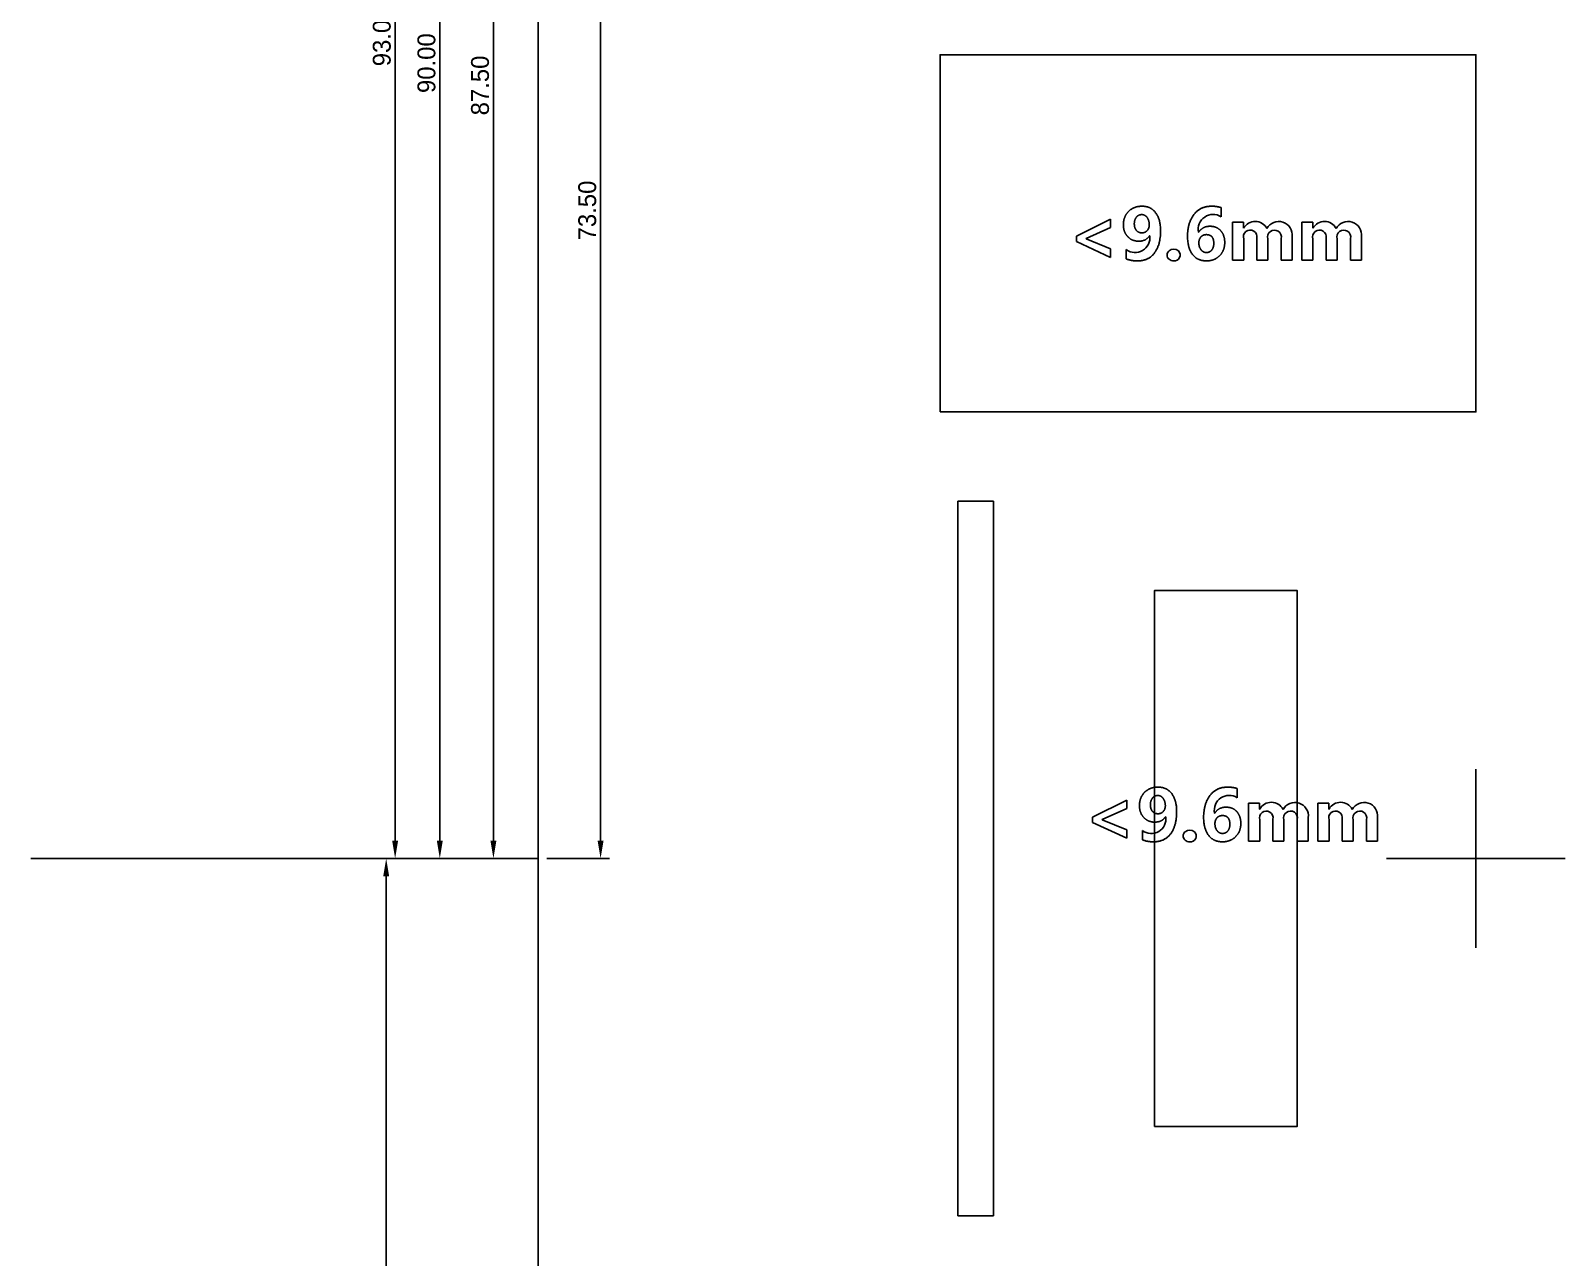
# Model space of a CAD drawing. Extents: x 157 to 316, y 0 to 233.
# Drawn here: x 157 to 242.9, y 98.2 to 166.8 of the extents above; entities that cross this region are included whole.
import ezdxf

# ---------------------------------------------------------------- set-up
doc = ezdxf.new("R2010")
doc.units = 0
doc.layers.get('DEFPOINTS').update_dxf_attribs({"linetype": 'CONTINUOUS'})
doc.layers.add('MAKE2D$可见线$普通线', color=7, linetype='CONTINUOUS')
doc.layers.add('MAKE2D$注解', color=7, linetype='CONTINUOUS')
doc.styles.add('默认值', font='txt')
doc.dimstyles.new('默认值', dxfattribs={"dimtxt": 1, "dimasz": 1, "dimexe": 0.5, "dimexo": 0.5, "dimgap": 0.25, "dimtad": 1, "dimtoh": 1, "dimzin": 1, "dimcen": 0.5, "dimazin": 3, "dimtfac": 1, "dimtix": 1, "dimtmove": 0, "dimatfit": 3})

# ---------------------------------------------------------------- blocks, each defined once
blk = doc.blocks.new('*D8')
at = {"layer": 'DEFPOINTS', "color": 0}
for p in [(190.894, 208), (182.894, 120.5), (184.078, 120.5)]:
    blk.add_point(p, dxfattribs=at)
at = {"layer": 'MAKE2D$注解', "color": 0}
for p, q in [((190.394, 208), (182.394, 208)), ((182.894, 207), (182.894, 121.5)), ((183.578, 120.5), (182.394, 120.5))]:
    blk.add_line(p, q, dxfattribs=at)
for points in [[(183.061, 207), (182.728, 207), (182.894, 208)], [(182.728, 121.5), (183.061, 121.5), (182.894, 120.5)]]:
    blk.add_solid(points, dxfattribs=at)
at = {"layer": 'MAKE2D$注解', "color": 0, "linetype": 'CONTINUOUS', "style": '默认值'}
blk.add_text('87.50', height=1, rotation=90, dxfattribs=at).set_placement((182.644, 162.107))
blk = doc.blocks.new('*D9')
at = {"layer": 'DEFPOINTS', "color": 0}
for p in [(197.894, 210.5), (179.894, 120.5), (180.89, 120.5)]:
    blk.add_point(p, dxfattribs=at)
at = {"layer": 'MAKE2D$注解', "color": 0}
for p, q in [((197.394, 210.5), (179.394, 210.5)), ((179.894, 209.5), (179.894, 121.5)), ((180.39, 120.5), (179.394, 120.5))]:
    blk.add_line(p, q, dxfattribs=at)
for points in [[(180.061, 209.5), (179.728, 209.5), (179.894, 210.5)], [(179.728, 121.5), (180.061, 121.5), (179.894, 120.5)]]:
    blk.add_solid(points, dxfattribs=at)
at = {"layer": 'MAKE2D$注解', "color": 0, "linetype": 'CONTINUOUS', "style": '默认值'}
blk.add_text('90.00', height=1, rotation=90, dxfattribs=at).set_placement((179.644, 163.357))
blk = doc.blocks.new('*D10')
at = {"layer": 'DEFPOINTS', "color": 0}
for p in [(185.394, 213.5), (177.394, 120.5), (177.599, 120.5)]:
    blk.add_point(p, dxfattribs=at)
at = {"layer": 'MAKE2D$注解', "color": 0}
for p, q in [((184.894, 213.5), (176.894, 213.5)), ((177.394, 212.5), (177.394, 121.5)), ((177.099, 120.5), (176.894, 120.5))]:
    blk.add_line(p, q, dxfattribs=at)
for points in [[(177.561, 212.5), (177.228, 212.5), (177.394, 213.5)], [(177.228, 121.5), (177.561, 121.5), (177.394, 120.5)]]:
    blk.add_solid(points, dxfattribs=at)
at = {"layer": 'MAKE2D$注解', "color": 0, "linetype": 'CONTINUOUS', "style": '默认值'}
blk.add_text('93.00', height=1, rotation=90, dxfattribs=at).set_placement((177.144, 164.857))
blk = doc.blocks.new('*D11')
at = {"layer": 'DEFPOINTS', "color": 0}
for p in [(176.894, 120.5), (176.894, 120.5), (182.394, 27.5)]:
    blk.add_point(p, dxfattribs=at)
at = {"layer": 'MAKE2D$注解', "color": 0}
for p, q in [((176.394, 120.5), (176.394, 120.5)), ((176.894, 28.5), (176.894, 119.5)), ((181.894, 27.5), (176.394, 27.5))]:
    blk.add_line(p, q, dxfattribs=at)
for points in [[(177.061, 119.5), (176.728, 119.5), (176.894, 120.5)], [(176.728, 28.5), (177.061, 28.5), (176.894, 27.5)]]:
    blk.add_solid(points, dxfattribs=at)
at = {"layer": 'MAKE2D$注解', "color": 0, "linetype": 'CONTINUOUS', "style": '默认值'}
blk.add_text('93.00', height=1, rotation=90, dxfattribs=at).set_placement((176.644, 71.857))
blk = doc.blocks.new('*D23')
at = {"layer": 'DEFPOINTS', "color": 0}
for p in [(202.894, 194), (185.394, 120.5), (188.894, 120.5)]:
    blk.add_point(p, dxfattribs=at)
at = {"layer": 'MAKE2D$注解', "color": 0}
for p, q in [((202.394, 194), (188.394, 194)), ((188.894, 193), (188.894, 121.5)), ((185.894, 120.5), (189.394, 120.5))]:
    blk.add_line(p, q, dxfattribs=at)
for points in [[(189.061, 193), (188.728, 193), (188.894, 194)], [(188.728, 121.5), (189.061, 121.5), (188.894, 120.5)]]:
    blk.add_solid(points, dxfattribs=at)
at = {"layer": 'MAKE2D$注解', "color": 0, "linetype": 'CONTINUOUS', "style": '默认值'}
blk.add_text('73.50', height=1, rotation=90, dxfattribs=at).set_placement((188.644, 155.107))

msp = doc.modelspace()

# ---------------------------------------------------------------- linework, layer by layer
at = {"layer": 'MAKE2D$可见线$普通线'}
for p, q in [((185.394, 27.5), (185.394, 213.5)), ((223.627, 156.942), (223.627, 156.429)), ((215.525, 155.347), (217.443, 156.291)), ((217.443, 155.821), (216.076, 155.204)), ((217.443, 156.291), (217.443, 155.821)), ((222.361, 155.565), (222.372, 155.565)), ((224.26, 156.122), (224.883, 156.122)), ((224.26, 154), (224.26, 156.122)), ((224.883, 156.122), (224.883, 155.786)), ((224.883, 155.786), (224.89, 155.786)), ((228.137, 156.122), (228.76, 156.122)), ((228.137, 154), (228.137, 156.122)), ((228.76, 156.122), (228.76, 155.786)), ((228.76, 155.786), (228.768, 155.786)), ((215.525, 155.041), (215.525, 155.347)), ((217.443, 154.158), (215.525, 155.041)), ((216.076, 155.204), (216.076, 155.192)), ((216.076, 155.192), (217.443, 154.628)), ((217.443, 154.628), (217.443, 154.158)), ((219.632, 155.361), (219.62, 155.365)), ((218.321, 154.073), (218.321, 154.592)), ((224.892, 154), (224.26, 154)), ((226.239, 154), (225.627, 154)), ((227.606, 154), (226.994, 154)), ((228.77, 154), (228.137, 154)), ((230.117, 154), (229.504, 154)), ((231.484, 154), (230.872, 154)), ((208.894, 140.5), (208.894, 100.5)), ((210.894, 140.5), (208.894, 140.5)), ((210.894, 100.5), (210.894, 140.5)), ((237.894, 115.5), (237.894, 125.5)), ((216.425, 122.822), (218.343, 123.766)), ((218.343, 123.766), (218.343, 123.296)), ((224.527, 124.417), (224.527, 123.904)), ((218.343, 123.296), (216.976, 122.679)), ((220.532, 122.836), (220.52, 122.84)), ((223.261, 123.04), (223.272, 123.04)), ((225.16, 123.597), (225.783, 123.597)), ((225.16, 121.475), (225.16, 123.597)), ((225.783, 123.597), (225.783, 123.261)), ((225.783, 123.261), (225.79, 123.261)), ((229.037, 123.597), (229.66, 123.597)), ((229.037, 121.475), (229.037, 123.597)), ((229.66, 123.597), (229.66, 123.261)), ((229.66, 123.261), (229.668, 123.261)), ((216.425, 122.516), (216.425, 122.822)), ((218.343, 121.633), (216.425, 122.516)), ((216.976, 122.679), (216.976, 122.667)), ((216.976, 122.667), (218.343, 122.103)), ((218.343, 122.103), (218.343, 121.633)), ((219.221, 121.548), (219.221, 122.067)), ((225.792, 121.475), (225.16, 121.475)), ((227.139, 121.475), (226.527, 121.475)), ((228.506, 121.475), (227.894, 121.475)), ((229.67, 121.475), (229.037, 121.475)), ((231.017, 121.475), (230.404, 121.475)), ((232.384, 121.475), (231.772, 121.475)), ((185.394, 120.5), (156.994, 120.5)), ((232.894, 120.5), (242.894, 120.5)), ((208.894, 100.5), (210.894, 100.5))]:
    msp.add_line(p, q, dxfattribs=at)
for points in [[(207.894, 145.5), (237.894, 145.5), (237.894, 165.5), (207.894, 165.5)], [(218.77, 156.037), (218.77, 156.008), (218.772, 155.979), (218.774, 155.952), (218.775, 155.938), (218.777, 155.925), (218.779, 155.912), (218.781, 155.899), (218.783, 155.886), (218.786, 155.874), (218.789, 155.861), (218.792, 155.849), (218.795, 155.837), (218.798, 155.826), (218.802, 155.814), (218.806, 155.803), (218.81, 155.792), (218.815, 155.781), (218.819, 155.77), (218.824, 155.76), (218.829, 155.749), (218.834, 155.739), (218.84, 155.729), (218.846, 155.719), (218.852, 155.71), (218.858, 155.701), (218.864, 155.691), (218.871, 155.683), (218.878, 155.674), (218.885, 155.665), (218.892, 155.657), (218.899, 155.649), (218.907, 155.641), (218.915, 155.634), (218.923, 155.627), (218.931, 155.62), (218.939, 155.613), (218.947, 155.606), (218.956, 155.6), (218.965, 155.594), (218.974, 155.589), (218.983, 155.583), (218.992, 155.578), (219.001, 155.573), (219.011, 155.569), (219.021, 155.564), (219.031, 155.56), (219.041, 155.556), (219.051, 155.553), (219.061, 155.55), (219.072, 155.547), (219.082, 155.544), (219.093, 155.541), (219.104, 155.539), (219.116, 155.537), (219.127, 155.535), (219.138, 155.534), (219.15, 155.533), (219.162, 155.532), (219.174, 155.531), (219.186, 155.531), (219.199, 155.531), (219.21, 155.531), (219.221, 155.531), (219.231, 155.532), (219.242, 155.533), (219.253, 155.534), (219.263, 155.535), (219.273, 155.537), (219.284, 155.539), (219.294, 155.541), (219.304, 155.543), (219.313, 155.546), (219.323, 155.549), (219.333, 155.552), (219.342, 155.555), (219.352, 155.559), (219.361, 155.563), (219.37, 155.567), (219.379, 155.571), (219.388, 155.576), (219.396, 155.581), (219.405, 155.586), (219.414, 155.592), (219.422, 155.597), (219.43, 155.603), (219.438, 155.609), (219.446, 155.616), (219.454, 155.622), (219.462, 155.629), (219.469, 155.637), (219.477, 155.644), (219.484, 155.652), (219.492, 155.66), (219.499, 155.668), (219.505, 155.676), (219.512, 155.684), (219.518, 155.693), (219.525, 155.701), (219.531, 155.71), (219.536, 155.719), (219.542, 155.728), (219.547, 155.737), (219.552, 155.746), (219.557, 155.756), (219.562, 155.765), (219.566, 155.775), (219.57, 155.784), (219.574, 155.794), (219.578, 155.804), (219.581, 155.814), (219.584, 155.824), (219.587, 155.835), (219.59, 155.845), (219.593, 155.855), (219.595, 155.866), (219.597, 155.877), (219.599, 155.888), (219.601, 155.899), (219.602, 155.91), (219.604, 155.921), (219.605, 155.933), (219.605, 155.944), (219.606, 155.956), (219.606, 155.967), (219.606, 155.979), (219.606, 156.008), (219.605, 156.036), (219.602, 156.063), (219.599, 156.09), (219.597, 156.104), (219.595, 156.117), (219.593, 156.13), (219.59, 156.143), (219.587, 156.156), (219.584, 156.169), (219.581, 156.181), (219.578, 156.194), (219.574, 156.206), (219.57, 156.219), (219.566, 156.231), (219.562, 156.243), (219.557, 156.255), (219.552, 156.267), (219.547, 156.279), (219.542, 156.29), (219.536, 156.302), (219.531, 156.313), (219.525, 156.325), (219.518, 156.336), (219.512, 156.347), (219.505, 156.358), (219.499, 156.369), (219.492, 156.38), (219.484, 156.39), (219.477, 156.4), (219.469, 156.41), (219.462, 156.42), (219.454, 156.429), (219.446, 156.438), (219.437, 156.446), (219.429, 156.455), (219.421, 156.462), (219.412, 156.47), (219.403, 156.477), (219.394, 156.484), (219.385, 156.491), (219.376, 156.497), (219.367, 156.503), (219.357, 156.508), (219.347, 156.513), (219.337, 156.518), (219.327, 156.523), (219.317, 156.527), (219.307, 156.531), (219.296, 156.534), (219.286, 156.537), (219.275, 156.54), (219.264, 156.543), (219.253, 156.545), (219.242, 156.547), (219.23, 156.548), (219.219, 156.55), (219.207, 156.55), (219.195, 156.551), (219.183, 156.551), (219.172, 156.551), (219.16, 156.55), (219.149, 156.55), (219.138, 156.549), (219.127, 156.547), (219.116, 156.546), (219.105, 156.544), (219.094, 156.542), (219.084, 156.539), (219.073, 156.537), (219.063, 156.533), (219.053, 156.53), (219.043, 156.527), (219.033, 156.523), (219.024, 156.518), (219.014, 156.514), (219.005, 156.509), (218.996, 156.504), (218.987, 156.499), (218.978, 156.493), (218.969, 156.487), (218.961, 156.481), (218.952, 156.474), (218.944, 156.468), (218.936, 156.461), (218.928, 156.453), (218.92, 156.445), (218.912, 156.437), (218.905, 156.429), (218.897, 156.421), (218.89, 156.412), (218.883, 156.403), (218.876, 156.393), (218.869, 156.384), (218.863, 156.374), (218.856, 156.365), (218.85, 156.355), (218.844, 156.345), (218.839, 156.335), (218.833, 156.324), (218.828, 156.314), (218.823, 156.303), (218.818, 156.293), (218.814, 156.282), (218.81, 156.271), (218.805, 156.26), (218.802, 156.249), (218.798, 156.237), (218.795, 156.226), (218.791, 156.214), (218.788, 156.202), (218.786, 156.19), (218.783, 156.178), (218.781, 156.166), (218.779, 156.154), (218.777, 156.141), (218.775, 156.129), (218.774, 156.116), (218.772, 156.103), (218.771, 156.09), (218.77, 156.064)], [(222.382, 154.971), (222.382, 154.943), (222.384, 154.916), (222.385, 154.902), (222.386, 154.889), (222.388, 154.875), (222.389, 154.862), (222.391, 154.849), (222.393, 154.836), (222.396, 154.824), (222.398, 154.811), (222.401, 154.798), (222.404, 154.786), (222.408, 154.774), (222.411, 154.762), (222.415, 154.75), (222.419, 154.738), (222.423, 154.726), (222.427, 154.715), (222.432, 154.703), (222.437, 154.692), (222.442, 154.681), (222.448, 154.67), (222.453, 154.659), (222.459, 154.648), (222.465, 154.638), (222.471, 154.627), (222.478, 154.617), (222.484, 154.607), (222.491, 154.597), (222.499, 154.587), (222.506, 154.577), (222.513, 154.568), (222.521, 154.558), (222.529, 154.55), (222.537, 154.541), (222.545, 154.533), (222.553, 154.525), (222.561, 154.518), (222.57, 154.51), (222.579, 154.503), (222.587, 154.497), (222.596, 154.49), (222.605, 154.484), (222.615, 154.479), (222.624, 154.473), (222.633, 154.468), (222.643, 154.463), (222.653, 154.459), (222.663, 154.455), (222.673, 154.451), (222.683, 154.447), (222.694, 154.444), (222.704, 154.441), (222.715, 154.438), (222.725, 154.436), (222.736, 154.434), (222.748, 154.432), (222.759, 154.431), (222.77, 154.43), (222.782, 154.429), (222.793, 154.429), (222.805, 154.429), (222.817, 154.429), (222.829, 154.429), (222.84, 154.43), (222.852, 154.431), (222.863, 154.432), (222.874, 154.434), (222.885, 154.436), (222.896, 154.438), (222.907, 154.44), (222.917, 154.443), (222.928, 154.446), (222.938, 154.449), (222.948, 154.452), (222.958, 154.456), (222.967, 154.46), (222.977, 154.465), (222.986, 154.469), (222.996, 154.474), (223.005, 154.48), (223.014, 154.485), (223.022, 154.491), (223.031, 154.497), (223.039, 154.503), (223.048, 154.51), (223.056, 154.517), (223.064, 154.524), (223.071, 154.532), (223.079, 154.54), (223.087, 154.548), (223.094, 154.556), (223.101, 154.565), (223.108, 154.574), (223.115, 154.583), (223.121, 154.592), (223.128, 154.601), (223.134, 154.611), (223.14, 154.621), (223.146, 154.63), (223.151, 154.64), (223.156, 154.651), (223.162, 154.661), (223.166, 154.671), (223.171, 154.682), (223.175, 154.693), (223.18, 154.703), (223.184, 154.714), (223.187, 154.726), (223.191, 154.737), (223.194, 154.748), (223.198, 154.76), (223.2, 154.772), (223.203, 154.783), (223.206, 154.796), (223.208, 154.808), (223.21, 154.82), (223.212, 154.832), (223.213, 154.845), (223.215, 154.858), (223.216, 154.871), (223.217, 154.884), (223.218, 154.91), (223.219, 154.937), (223.218, 154.967), (223.217, 154.997), (223.215, 155.025), (223.212, 155.052), (223.21, 155.066), (223.209, 155.079), (223.206, 155.092), (223.204, 155.104), (223.201, 155.117), (223.199, 155.129), (223.196, 155.141), (223.193, 155.152), (223.189, 155.164), (223.186, 155.175), (223.182, 155.186), (223.178, 155.196), (223.174, 155.207), (223.169, 155.217), (223.165, 155.227), (223.16, 155.237), (223.155, 155.246), (223.15, 155.255), (223.144, 155.264), (223.139, 155.273), (223.133, 155.282), (223.127, 155.29), (223.121, 155.298), (223.114, 155.306), (223.108, 155.313), (223.101, 155.321), (223.094, 155.328), (223.087, 155.335), (223.079, 155.341), (223.072, 155.347), (223.064, 155.354), (223.056, 155.359), (223.047, 155.365), (223.039, 155.371), (223.03, 155.376), (223.021, 155.381), (223.012, 155.385), (223.003, 155.39), (222.994, 155.394), (222.984, 155.398), (222.974, 155.402), (222.964, 155.405), (222.954, 155.408), (222.943, 155.411), (222.932, 155.414), (222.922, 155.417), (222.91, 155.419), (222.899, 155.421), (222.888, 155.423), (222.876, 155.424), (222.864, 155.426), (222.852, 155.427), (222.84, 155.427), (222.827, 155.428), (222.814, 155.428), (222.801, 155.429), (222.79, 155.428), (222.778, 155.428), (222.767, 155.427), (222.755, 155.427), (222.744, 155.425), (222.733, 155.424), (222.722, 155.422), (222.712, 155.42), (222.701, 155.418), (222.691, 155.416), (222.68, 155.413), (222.67, 155.41), (222.66, 155.407), (222.65, 155.404), (222.641, 155.4), (222.631, 155.396), (222.622, 155.392), (222.612, 155.387), (222.603, 155.383), (222.594, 155.378), (222.585, 155.373), (222.577, 155.367), (222.568, 155.361), (222.56, 155.355), (222.551, 155.349), (222.543, 155.343), (222.535, 155.336), (222.527, 155.329), (222.52, 155.322), (222.512, 155.314), (222.505, 155.307), (222.497, 155.299), (222.49, 155.29), (222.483, 155.282), (222.477, 155.274), (222.47, 155.265), (222.464, 155.256), (222.458, 155.248), (222.452, 155.239), (222.447, 155.229), (222.442, 155.22), (222.437, 155.211), (222.432, 155.201), (222.427, 155.192), (222.423, 155.182), (222.418, 155.172), (222.415, 155.162), (222.411, 155.152), (222.407, 155.141), (222.404, 155.131), (222.401, 155.12), (222.398, 155.11), (222.396, 155.099), (222.393, 155.088), (222.391, 155.077), (222.389, 155.066), (222.387, 155.054), (222.386, 155.043), (222.385, 155.031), (222.384, 155.019), (222.383, 155.007), (222.382, 154.995), (222.382, 154.983)], [(219.894, 105.5), (227.894, 105.5), (227.894, 135.5), (219.894, 135.5)], [(219.67, 123.512), (219.67, 123.483), (219.672, 123.454), (219.674, 123.427), (219.675, 123.413), (219.677, 123.4), (219.679, 123.387), (219.681, 123.374), (219.683, 123.361), (219.686, 123.349), (219.689, 123.336), (219.692, 123.324), (219.695, 123.312), (219.698, 123.301), (219.702, 123.289), (219.706, 123.278), (219.71, 123.267), (219.715, 123.256), (219.719, 123.245), (219.724, 123.235), (219.729, 123.224), (219.734, 123.214), (219.74, 123.204), (219.746, 123.194), (219.752, 123.185), (219.758, 123.176), (219.764, 123.167), (219.771, 123.158), (219.778, 123.149), (219.785, 123.14), (219.792, 123.132), (219.799, 123.124), (219.807, 123.116), (219.815, 123.109), (219.823, 123.102), (219.831, 123.095), (219.839, 123.088), (219.847, 123.081), (219.856, 123.075), (219.865, 123.069), (219.874, 123.064), (219.883, 123.058), (219.892, 123.053), (219.901, 123.048), (219.911, 123.044), (219.921, 123.039), (219.931, 123.035), (219.941, 123.031), (219.951, 123.028), (219.961, 123.025), (219.972, 123.022), (219.982, 123.019), (219.993, 123.016), (220.004, 123.014), (220.016, 123.012), (220.027, 123.01), (220.038, 123.009), (220.05, 123.008), (220.062, 123.007), (220.074, 123.006), (220.086, 123.006), (220.099, 123.006), (220.11, 123.006), (220.121, 123.006), (220.131, 123.007), (220.142, 123.008), (220.153, 123.009), (220.163, 123.01), (220.173, 123.012), (220.184, 123.014), (220.194, 123.016), (220.204, 123.018), (220.213, 123.021), (220.223, 123.024), (220.233, 123.027), (220.242, 123.03), (220.252, 123.034), (220.261, 123.038), (220.27, 123.042), (220.279, 123.046), (220.288, 123.051), (220.296, 123.056), (220.305, 123.061), (220.314, 123.067), (220.322, 123.072), (220.33, 123.078), (220.338, 123.084), (220.346, 123.091), (220.354, 123.097), (220.362, 123.104), (220.369, 123.112), (220.377, 123.119), (220.384, 123.127), (220.392, 123.135), (220.399, 123.143), (220.405, 123.151), (220.412, 123.159), (220.418, 123.168), (220.425, 123.176), (220.431, 123.185), (220.436, 123.194), (220.442, 123.203), (220.447, 123.212), (220.452, 123.221), (220.457, 123.231), (220.462, 123.24), (220.466, 123.25), (220.47, 123.259), (220.474, 123.269), (220.478, 123.279), (220.481, 123.289), (220.484, 123.299), (220.487, 123.31), (220.49, 123.32), (220.493, 123.33), (220.495, 123.341), (220.497, 123.352), (220.499, 123.363), (220.501, 123.374), (220.502, 123.385), (220.504, 123.396), (220.505, 123.408), (220.505, 123.419), (220.506, 123.431), (220.506, 123.442), (220.506, 123.454), (220.506, 123.483), (220.505, 123.511), (220.502, 123.538), (220.499, 123.565), (220.497, 123.579), (220.495, 123.592), (220.493, 123.605), (220.49, 123.618), (220.487, 123.631), (220.484, 123.644), (220.481, 123.656), (220.478, 123.669), (220.474, 123.681), (220.47, 123.694), (220.466, 123.706), (220.462, 123.718), (220.457, 123.73), (220.452, 123.742), (220.447, 123.754), (220.442, 123.765), (220.436, 123.777), (220.431, 123.788), (220.425, 123.8), (220.418, 123.811), (220.412, 123.822), (220.405, 123.833), (220.399, 123.844), (220.392, 123.855), (220.384, 123.865), (220.377, 123.875), (220.369, 123.885), (220.362, 123.895), (220.354, 123.904), (220.346, 123.913), (220.337, 123.921), (220.329, 123.93), (220.321, 123.937), (220.312, 123.945), (220.303, 123.952), (220.294, 123.959), (220.285, 123.966), (220.276, 123.972), (220.267, 123.978), (220.257, 123.983), (220.247, 123.988), (220.237, 123.993), (220.227, 123.998), (220.217, 124.002), (220.207, 124.006), (220.196, 124.009), (220.186, 124.012), (220.175, 124.015), (220.164, 124.018), (220.153, 124.02), (220.142, 124.022), (220.13, 124.023), (220.119, 124.025), (220.107, 124.025), (220.095, 124.026), (220.083, 124.026), (220.072, 124.026), (220.06, 124.025), (220.049, 124.025), (220.038, 124.024), (220.027, 124.022), (220.016, 124.021), (220.005, 124.019), (219.994, 124.017), (219.984, 124.014), (219.973, 124.012), (219.963, 124.009), (219.953, 124.005), (219.943, 124.002), (219.933, 123.998), (219.924, 123.993), (219.914, 123.989), (219.905, 123.984), (219.896, 123.979), (219.887, 123.974), (219.878, 123.968), (219.869, 123.962), (219.861, 123.956), (219.852, 123.949), (219.844, 123.943), (219.836, 123.936), (219.828, 123.928), (219.82, 123.92), (219.812, 123.913), (219.805, 123.904), (219.797, 123.896), (219.79, 123.887), (219.783, 123.878), (219.776, 123.868), (219.769, 123.859), (219.763, 123.849), (219.756, 123.84), (219.75, 123.83), (219.744, 123.82), (219.739, 123.81), (219.733, 123.799), (219.728, 123.789), (219.723, 123.778), (219.718, 123.768), (219.714, 123.757), (219.71, 123.746), (219.705, 123.735), (219.702, 123.724), (219.698, 123.712), (219.695, 123.701), (219.691, 123.689), (219.688, 123.677), (219.686, 123.665), (219.683, 123.653), (219.681, 123.641), (219.679, 123.629), (219.677, 123.616), (219.675, 123.604), (219.674, 123.591), (219.672, 123.578), (219.671, 123.565), (219.67, 123.539)], [(223.282, 122.446), (223.282, 122.418), (223.284, 122.391), (223.285, 122.377), (223.286, 122.364), (223.288, 122.35), (223.289, 122.337), (223.291, 122.324), (223.293, 122.311), (223.296, 122.299), (223.298, 122.286), (223.301, 122.274), (223.304, 122.261), (223.308, 122.249), (223.311, 122.237), (223.315, 122.225), (223.319, 122.213), (223.323, 122.201), (223.327, 122.19), (223.332, 122.179), (223.337, 122.167), (223.342, 122.156), (223.348, 122.145), (223.353, 122.134), (223.359, 122.123), (223.365, 122.113), (223.371, 122.102), (223.378, 122.092), (223.384, 122.082), (223.391, 122.072), (223.399, 122.062), (223.406, 122.052), (223.413, 122.043), (223.421, 122.033), (223.429, 122.025), (223.437, 122.016), (223.445, 122.008), (223.453, 122), (223.461, 121.993), (223.47, 121.985), (223.479, 121.978), (223.487, 121.972), (223.496, 121.965), (223.505, 121.959), (223.515, 121.954), (223.524, 121.948), (223.533, 121.943), (223.543, 121.938), (223.553, 121.934), (223.563, 121.93), (223.573, 121.926), (223.583, 121.922), (223.594, 121.919), (223.604, 121.916), (223.615, 121.913), (223.625, 121.911), (223.636, 121.909), (223.648, 121.907), (223.659, 121.906), (223.67, 121.905), (223.682, 121.904), (223.693, 121.904), (223.705, 121.904), (223.717, 121.904), (223.729, 121.904), (223.74, 121.905), (223.752, 121.906), (223.763, 121.907), (223.774, 121.909), (223.785, 121.911), (223.796, 121.913), (223.807, 121.915), (223.817, 121.918), (223.828, 121.921), (223.838, 121.924), (223.848, 121.928), (223.858, 121.931), (223.867, 121.935), (223.877, 121.94), (223.886, 121.944), (223.896, 121.949), (223.905, 121.955), (223.914, 121.96), (223.922, 121.966), (223.931, 121.972), (223.939, 121.978), (223.948, 121.985), (223.956, 121.992), (223.964, 121.999), (223.971, 122.007), (223.979, 122.015), (223.987, 122.023), (223.994, 122.031), (224.001, 122.04), (224.008, 122.049), (224.015, 122.058), (224.021, 122.067), (224.028, 122.076), (224.034, 122.086), (224.04, 122.096), (224.046, 122.105), (224.051, 122.115), (224.056, 122.126), (224.062, 122.136), (224.066, 122.146), (224.071, 122.157), (224.075, 122.168), (224.08, 122.178), (224.084, 122.189), (224.087, 122.201), (224.091, 122.212), (224.094, 122.223), (224.098, 122.235), (224.1, 122.247), (224.103, 122.259), (224.106, 122.271), (224.108, 122.283), (224.11, 122.295), (224.112, 122.307), (224.113, 122.32), (224.115, 122.333), (224.116, 122.346), (224.117, 122.359), (224.118, 122.385), (224.119, 122.412), (224.118, 122.442), (224.117, 122.472), (224.115, 122.5), (224.112, 122.527), (224.11, 122.541), (224.109, 122.554), (224.106, 122.567), (224.104, 122.579), (224.101, 122.592), (224.099, 122.604), (224.096, 122.616), (224.093, 122.627), (224.089, 122.639), (224.086, 122.65), (224.082, 122.661), (224.078, 122.671), (224.074, 122.682), (224.069, 122.692), (224.065, 122.702), (224.06, 122.712), (224.055, 122.721), (224.05, 122.73), (224.044, 122.739), (224.039, 122.748), (224.033, 122.757), (224.027, 122.765), (224.021, 122.773), (224.014, 122.781), (224.008, 122.788), (224.001, 122.796), (223.994, 122.803), (223.987, 122.81), (223.979, 122.816), (223.972, 122.822), (223.964, 122.829), (223.956, 122.834), (223.947, 122.84), (223.939, 122.846), (223.93, 122.851), (223.921, 122.856), (223.912, 122.86), (223.903, 122.865), (223.894, 122.869), (223.884, 122.873), (223.874, 122.877), (223.864, 122.88), (223.854, 122.883), (223.843, 122.886), (223.832, 122.889), (223.822, 122.892), (223.81, 122.894), (223.799, 122.896), (223.788, 122.898), (223.776, 122.899), (223.764, 122.901), (223.752, 122.902), (223.74, 122.903), (223.727, 122.903), (223.714, 122.903), (223.701, 122.904), (223.69, 122.903), (223.678, 122.903), (223.667, 122.902), (223.655, 122.902), (223.644, 122.9), (223.633, 122.899), (223.622, 122.897), (223.612, 122.895), (223.601, 122.893), (223.591, 122.891), (223.58, 122.888), (223.57, 122.885), (223.56, 122.882), (223.55, 122.879), (223.541, 122.875), (223.531, 122.871), (223.522, 122.867), (223.512, 122.862), (223.503, 122.858), (223.494, 122.853), (223.485, 122.848), (223.477, 122.842), (223.468, 122.836), (223.46, 122.83), (223.451, 122.824), (223.443, 122.818), (223.435, 122.811), (223.427, 122.804), (223.42, 122.797), (223.412, 122.789), (223.405, 122.782), (223.397, 122.774), (223.39, 122.765), (223.383, 122.757), (223.377, 122.749), (223.37, 122.74), (223.364, 122.731), (223.358, 122.723), (223.352, 122.714), (223.347, 122.704), (223.342, 122.695), (223.337, 122.686), (223.332, 122.676), (223.327, 122.667), (223.323, 122.657), (223.318, 122.647), (223.315, 122.637), (223.311, 122.627), (223.307, 122.616), (223.304, 122.606), (223.301, 122.595), (223.298, 122.585), (223.296, 122.574), (223.293, 122.563), (223.291, 122.552), (223.289, 122.541), (223.287, 122.529), (223.286, 122.518), (223.285, 122.506), (223.284, 122.494), (223.283, 122.482), (223.282, 122.47), (223.282, 122.458)]]:
    msp.add_lwpolyline(points, close=True, dxfattribs=at)
for points in [[(219.62, 155.365), (219.608, 155.346), (219.595, 155.328), (219.581, 155.311), (219.568, 155.294), (219.553, 155.278), (219.539, 155.262), (219.524, 155.247), (219.508, 155.232), (219.492, 155.218), (219.476, 155.205), (219.459, 155.192), (219.442, 155.18), (219.425, 155.168), (219.407, 155.157), (219.388, 155.147), (219.369, 155.137), (219.35, 155.128), (219.331, 155.119), (219.31, 155.111), (219.29, 155.104), (219.269, 155.097), (219.248, 155.091), (219.226, 155.085), (219.204, 155.08), (219.181, 155.076), (219.158, 155.072), (219.135, 155.069), (219.111, 155.066), (219.087, 155.064), (219.062, 155.062), (219.037, 155.062), (219.011, 155.061), (218.988, 155.061), (218.965, 155.062), (218.943, 155.064), (218.92, 155.065), (218.898, 155.068), (218.876, 155.07), (218.855, 155.074), (218.833, 155.077), (218.812, 155.082), (218.791, 155.087), (218.771, 155.092), (218.75, 155.098), (218.73, 155.104), (218.711, 155.111), (218.691, 155.118), (218.672, 155.126), (218.653, 155.135), (218.634, 155.144), (218.615, 155.153), (218.597, 155.163), (218.579, 155.173), (218.561, 155.184), (218.544, 155.196), (218.527, 155.207), (218.51, 155.22), (218.493, 155.233), (218.476, 155.246), (218.46, 155.26), (218.444, 155.275), (218.429, 155.29), (218.413, 155.305), (218.398, 155.321), (218.383, 155.338), (218.369, 155.354), (218.355, 155.371), (218.342, 155.388), (218.329, 155.406), (218.316, 155.424), (218.304, 155.442), (218.293, 155.46), (218.282, 155.478), (218.271, 155.497), (218.261, 155.516), (218.251, 155.535), (218.242, 155.555), (218.234, 155.575), (218.225, 155.595), (218.218, 155.615), (218.21, 155.636), (218.204, 155.657), (218.197, 155.678), (218.191, 155.699), (218.186, 155.721), (218.181, 155.743), (218.177, 155.765), (218.173, 155.787), (218.169, 155.81), (218.166, 155.833), (218.163, 155.856), (218.161, 155.88), (218.16, 155.904), (218.158, 155.928), (218.158, 155.952), (218.157, 155.976), (218.158, 156.005), (218.159, 156.034), (218.16, 156.062), (218.162, 156.09), (218.165, 156.117), (218.168, 156.144), (218.171, 156.171), (218.176, 156.198), (218.18, 156.224), (218.186, 156.25), (218.192, 156.275), (218.198, 156.3), (218.205, 156.325), (218.213, 156.349), (218.221, 156.374), (218.23, 156.397), (218.239, 156.421), (218.249, 156.444), (218.26, 156.466), (218.271, 156.489), (218.282, 156.511), (218.294, 156.533), (218.307, 156.554), (218.32, 156.575), (218.334, 156.596), (218.349, 156.616), (218.364, 156.636), (218.379, 156.656), (218.395, 156.675), (218.412, 156.694), (218.429, 156.712), (218.447, 156.731), (218.465, 156.749), (218.484, 156.766), (218.503, 156.782), (218.522, 156.799), (218.542, 156.814), (218.562, 156.829), (218.582, 156.844), (218.603, 156.857), (218.624, 156.871), (218.645, 156.883), (218.667, 156.896), (218.689, 156.907), (218.712, 156.918), (218.734, 156.929), (218.757, 156.939), (218.781, 156.948), (218.805, 156.957), (218.829, 156.965), (218.853, 156.973), (218.878, 156.98), (218.903, 156.986), (218.928, 156.992), (218.954, 156.997), (218.98, 157.002), (219.007, 157.007), (219.034, 157.01), (219.061, 157.013), (219.089, 157.016), (219.116, 157.018), (219.145, 157.019), (219.173, 157.02), (219.202, 157.02), (219.232, 157.02), (219.262, 157.019), (219.291, 157.017), (219.32, 157.015), (219.348, 157.011), (219.377, 157.008), (219.404, 157.003), (219.431, 156.998), (219.458, 156.992), (219.485, 156.985), (219.511, 156.977), (219.536, 156.969), (219.562, 156.96), (219.586, 156.951), (219.611, 156.94), (219.635, 156.929), (219.658, 156.917), (219.681, 156.905), (219.704, 156.892), (219.727, 156.878), (219.748, 156.863), (219.77, 156.848), (219.791, 156.832), (219.812, 156.815), (219.832, 156.798), (219.852, 156.779), (219.872, 156.761), (219.891, 156.741), (219.909, 156.721), (219.928, 156.7), (219.945, 156.678), (219.963, 156.655), (219.98, 156.632), (219.996, 156.609), (220.012, 156.584), (220.028, 156.56), (220.043, 156.534), (220.057, 156.508), (220.071, 156.482), (220.084, 156.455), (220.096, 156.427), (220.109, 156.399), (220.12, 156.37), (220.131, 156.341), (220.142, 156.311), (220.152, 156.281), (220.161, 156.25), (220.17, 156.218), (220.178, 156.186), (220.186, 156.154), (220.194, 156.12), (220.2, 156.086), (220.206, 156.052), (220.212, 156.017), (220.222, 155.946), (220.229, 155.872), (220.235, 155.796), (220.238, 155.717), (220.239, 155.637), (220.238, 155.541), (220.234, 155.448), (220.227, 155.357), (220.218, 155.269), (220.206, 155.184), (220.2, 155.142), (220.192, 155.101), (220.184, 155.06), (220.175, 155.02), (220.166, 154.981), (220.156, 154.942), (220.145, 154.904), (220.133, 154.867), (220.121, 154.83), (220.109, 154.794), (220.095, 154.758), (220.081, 154.724), (220.066, 154.689), (220.051, 154.656), (220.035, 154.623), (220.018, 154.591), (220.001, 154.559), (219.983, 154.528), (219.965, 154.497), (219.945, 154.468), (219.925, 154.439), (219.905, 154.41), (219.884, 154.382), (219.862, 154.355), (219.84, 154.329), (219.817, 154.304), (219.793, 154.28), (219.769, 154.257), (219.745, 154.234), (219.719, 154.213), (219.694, 154.192), (219.667, 154.172), (219.64, 154.153), (219.613, 154.135), (219.585, 154.118), (219.556, 154.102), (219.527, 154.086), (219.497, 154.072), (219.467, 154.058), (219.436, 154.045), (219.405, 154.034), (219.372, 154.023), (219.34, 154.012), (219.307, 154.003), (219.273, 153.995), (219.238, 153.987), (219.204, 153.981), (219.168, 153.975), (219.132, 153.97), (219.095, 153.966), (219.058, 153.963), (219.02, 153.961), (218.982, 153.96), (218.943, 153.959), (218.899, 153.96), (218.856, 153.961), (218.813, 153.963), (218.771, 153.966), (218.73, 153.97), (218.689, 153.975), (218.649, 153.981), (218.61, 153.988), (218.572, 153.995), (218.534, 154.004), (218.496, 154.013), (218.46, 154.023), (218.424, 154.034), (218.389, 154.046), (218.355, 154.059), (218.321, 154.073)], [(222.372, 155.565), (222.386, 155.586), (222.4, 155.605), (222.414, 155.625), (222.429, 155.643), (222.444, 155.661), (222.46, 155.678), (222.476, 155.695), (222.493, 155.711), (222.51, 155.726), (222.527, 155.741), (222.545, 155.755), (222.563, 155.768), (222.581, 155.781), (222.6, 155.793), (222.619, 155.804), (222.639, 155.815), (222.659, 155.825), (222.68, 155.834), (222.701, 155.843), (222.722, 155.851), (222.744, 155.859), (222.766, 155.865), (222.788, 155.872), (222.811, 155.877), (222.835, 155.882), (222.858, 155.886), (222.883, 155.89), (222.907, 155.893), (222.932, 155.895), (222.958, 155.897), (222.983, 155.898), (223.01, 155.898), (223.033, 155.898), (223.056, 155.897), (223.079, 155.896), (223.102, 155.894), (223.124, 155.892), (223.146, 155.889), (223.167, 155.886), (223.189, 155.882), (223.21, 155.878), (223.23, 155.873), (223.251, 155.868), (223.271, 155.862), (223.291, 155.856), (223.31, 155.849), (223.329, 155.842), (223.348, 155.835), (223.367, 155.826), (223.385, 155.818), (223.403, 155.808), (223.421, 155.799), (223.438, 155.789), (223.455, 155.778), (223.472, 155.767), (223.489, 155.755), (223.505, 155.743), (223.521, 155.73), (223.536, 155.717), (223.551, 155.704), (223.566, 155.689), (223.581, 155.675), (223.595, 155.66), (223.609, 155.644), (223.623, 155.628), (223.636, 155.612), (223.649, 155.595), (223.661, 155.578), (223.673, 155.561), (223.685, 155.544), (223.696, 155.526), (223.706, 155.508), (223.716, 155.489), (223.726, 155.471), (223.735, 155.452), (223.744, 155.432), (223.753, 155.413), (223.761, 155.393), (223.768, 155.373), (223.776, 155.352), (223.782, 155.331), (223.788, 155.31), (223.794, 155.289), (223.8, 155.267), (223.805, 155.245), (223.809, 155.223), (223.813, 155.2), (223.817, 155.177), (223.82, 155.154), (223.823, 155.131), (223.826, 155.107), (223.827, 155.083), (223.829, 155.059), (223.83, 155.034), (223.831, 154.984), (223.831, 154.956), (223.83, 154.929), (223.828, 154.902), (223.826, 154.875), (223.824, 154.849), (223.821, 154.822), (223.817, 154.797), (223.813, 154.771), (223.808, 154.746), (223.803, 154.721), (223.797, 154.696), (223.791, 154.672), (223.784, 154.648), (223.776, 154.624), (223.768, 154.601), (223.759, 154.578), (223.75, 154.555), (223.74, 154.532), (223.73, 154.51), (223.719, 154.488), (223.707, 154.467), (223.695, 154.445), (223.682, 154.424), (223.669, 154.404), (223.655, 154.383), (223.641, 154.363), (223.626, 154.343), (223.611, 154.324), (223.595, 154.305), (223.578, 154.286), (223.561, 154.267), (223.543, 154.249), (223.525, 154.231), (223.507, 154.214), (223.488, 154.197), (223.469, 154.181), (223.45, 154.166), (223.43, 154.151), (223.41, 154.136), (223.39, 154.122), (223.369, 154.109), (223.348, 154.096), (223.327, 154.084), (223.305, 154.072), (223.283, 154.061), (223.261, 154.051), (223.239, 154.041), (223.216, 154.032), (223.193, 154.023), (223.169, 154.015), (223.146, 154.007), (223.122, 154), (223.097, 153.993), (223.072, 153.987), (223.047, 153.982), (223.022, 153.977), (222.997, 153.973), (222.971, 153.969), (222.944, 153.966), (222.918, 153.964), (222.891, 153.962), (222.864, 153.96), (222.836, 153.959), (222.808, 153.959), (222.776, 153.96), (222.745, 153.961), (222.714, 153.962), (222.684, 153.965), (222.654, 153.968), (222.624, 153.972), (222.595, 153.977), (222.567, 153.982), (222.539, 153.988), (222.511, 153.995), (222.484, 154.003), (222.457, 154.011), (222.431, 154.02), (222.405, 154.029), (222.38, 154.04), (222.355, 154.051), (222.331, 154.063), (222.307, 154.075), (222.284, 154.089), (222.261, 154.102), (222.238, 154.117), (222.216, 154.133), (222.195, 154.149), (222.174, 154.166), (222.153, 154.183), (222.133, 154.201), (222.113, 154.22), (222.094, 154.24), (222.076, 154.26), (222.057, 154.282), (222.04, 154.303), (222.022, 154.326), (222.005, 154.349), (221.989, 154.373), (221.973, 154.397), (221.958, 154.422), (221.944, 154.447), (221.93, 154.473), (221.916, 154.5), (221.903, 154.526), (221.89, 154.554), (221.878, 154.582), (221.867, 154.61), (221.856, 154.639), (221.846, 154.669), (221.836, 154.699), (221.826, 154.73), (221.818, 154.761), (221.809, 154.792), (221.802, 154.825), (221.794, 154.857), (221.788, 154.891), (221.782, 154.925), (221.776, 154.959), (221.766, 155.029), (221.759, 155.101), (221.754, 155.176), (221.75, 155.253), (221.749, 155.331), (221.751, 155.424), (221.755, 155.515), (221.762, 155.603), (221.771, 155.689), (221.777, 155.731), (221.784, 155.773), (221.791, 155.814), (221.799, 155.855), (221.808, 155.895), (221.817, 155.934), (221.827, 155.973), (221.838, 156.012), (221.849, 156.05), (221.862, 156.087), (221.874, 156.124), (221.888, 156.16), (221.902, 156.196), (221.917, 156.231), (221.933, 156.265), (221.949, 156.299), (221.966, 156.333), (221.984, 156.366), (222.002, 156.398), (222.021, 156.43), (222.041, 156.461), (222.061, 156.492), (222.082, 156.522), (222.104, 156.551), (222.127, 156.58), (222.149, 156.608), (222.173, 156.635), (222.197, 156.661), (222.222, 156.686), (222.247, 156.711), (222.273, 156.734), (222.299, 156.757), (222.326, 156.778), (222.353, 156.799), (222.381, 156.818), (222.409, 156.837), (222.438, 156.855), (222.468, 156.872), (222.498, 156.888), (222.528, 156.903), (222.559, 156.917), (222.591, 156.931), (222.623, 156.943), (222.656, 156.954), (222.689, 156.965), (222.723, 156.975), (222.757, 156.983), (222.792, 156.991), (222.828, 156.998), (222.864, 157.004), (222.9, 157.009), (222.937, 157.013), (222.975, 157.016), (223.013, 157.019), (223.052, 157.02), (223.091, 157.02), (223.174, 157.019), (223.252, 157.015), (223.29, 157.013), (223.326, 157.009), (223.361, 157.005), (223.395, 157.001), (223.428, 156.995), (223.46, 156.99), (223.491, 156.983), (223.52, 156.976), (223.549, 156.968), (223.576, 156.96), (223.602, 156.951), (223.615, 156.946), (223.627, 156.942)], [(220.52, 122.84), (220.508, 122.821), (220.495, 122.803), (220.481, 122.786), (220.468, 122.769), (220.453, 122.753), (220.439, 122.737), (220.424, 122.722), (220.408, 122.707), (220.392, 122.693), (220.376, 122.68), (220.359, 122.667), (220.342, 122.655), (220.325, 122.643), (220.307, 122.632), (220.288, 122.622), (220.269, 122.612), (220.25, 122.603), (220.231, 122.594), (220.21, 122.586), (220.19, 122.579), (220.169, 122.572), (220.148, 122.566), (220.126, 122.56), (220.104, 122.555), (220.081, 122.551), (220.058, 122.547), (220.035, 122.544), (220.011, 122.541), (219.987, 122.539), (219.962, 122.537), (219.937, 122.537), (219.911, 122.536), (219.888, 122.536), (219.865, 122.537), (219.843, 122.539), (219.82, 122.54), (219.798, 122.543), (219.776, 122.545), (219.755, 122.549), (219.733, 122.552), (219.712, 122.557), (219.691, 122.562), (219.671, 122.567), (219.65, 122.573), (219.63, 122.579), (219.611, 122.586), (219.591, 122.593), (219.572, 122.601), (219.553, 122.61), (219.534, 122.619), (219.515, 122.628), (219.497, 122.638), (219.479, 122.648), (219.461, 122.659), (219.444, 122.671), (219.427, 122.683), (219.41, 122.695), (219.393, 122.708), (219.376, 122.721), (219.36, 122.735), (219.344, 122.75), (219.329, 122.765), (219.313, 122.78), (219.298, 122.796), (219.283, 122.813), (219.269, 122.829), (219.255, 122.846), (219.242, 122.863), (219.229, 122.881), (219.216, 122.899), (219.204, 122.917), (219.193, 122.935), (219.182, 122.953), (219.171, 122.972), (219.161, 122.991), (219.151, 123.01), (219.142, 123.03), (219.134, 123.05), (219.125, 123.07), (219.118, 123.09), (219.11, 123.111), (219.104, 123.132), (219.097, 123.153), (219.091, 123.174), (219.086, 123.196), (219.081, 123.218), (219.077, 123.24), (219.073, 123.262), (219.069, 123.285), (219.066, 123.308), (219.063, 123.331), (219.061, 123.355), (219.06, 123.379), (219.058, 123.403), (219.058, 123.427), (219.057, 123.451), (219.058, 123.48), (219.059, 123.509), (219.06, 123.537), (219.062, 123.565), (219.065, 123.592), (219.068, 123.619), (219.071, 123.646), (219.076, 123.673), (219.08, 123.699), (219.086, 123.725), (219.092, 123.75), (219.098, 123.775), (219.105, 123.8), (219.113, 123.824), (219.121, 123.849), (219.13, 123.872), (219.139, 123.896), (219.149, 123.919), (219.16, 123.941), (219.171, 123.964), (219.182, 123.986), (219.194, 124.008), (219.207, 124.029), (219.22, 124.05), (219.234, 124.071), (219.249, 124.091), (219.264, 124.111), (219.279, 124.131), (219.295, 124.15), (219.312, 124.169), (219.329, 124.187), (219.347, 124.206), (219.365, 124.224), (219.384, 124.241), (219.403, 124.257), (219.422, 124.274), (219.442, 124.289), (219.462, 124.304), (219.482, 124.319), (219.503, 124.332), (219.524, 124.346), (219.545, 124.358), (219.567, 124.371), (219.589, 124.382), (219.612, 124.393), (219.634, 124.404), (219.657, 124.414), (219.681, 124.423), (219.705, 124.432), (219.729, 124.44), (219.753, 124.448), (219.778, 124.455), (219.803, 124.461), (219.828, 124.467), (219.854, 124.473), (219.88, 124.477), (219.907, 124.482), (219.934, 124.485), (219.961, 124.488), (219.989, 124.491), (220.016, 124.493), (220.045, 124.494), (220.073, 124.495), (220.102, 124.495), (220.132, 124.495), (220.162, 124.494), (220.191, 124.492), (220.22, 124.49), (220.248, 124.487), (220.277, 124.483), (220.304, 124.478), (220.331, 124.473), (220.358, 124.467), (220.385, 124.46), (220.411, 124.452), (220.436, 124.444), (220.462, 124.435), (220.486, 124.426), (220.511, 124.415), (220.535, 124.404), (220.558, 124.392), (220.581, 124.38), (220.604, 124.367), (220.627, 124.353), (220.648, 124.338), (220.67, 124.323), (220.691, 124.307), (220.712, 124.29), (220.732, 124.273), (220.752, 124.254), (220.772, 124.236), (220.791, 124.216), (220.809, 124.196), (220.828, 124.175), (220.845, 124.153), (220.863, 124.13), (220.88, 124.107), (220.896, 124.084), (220.912, 124.059), (220.928, 124.035), (220.943, 124.009), (220.957, 123.983), (220.971, 123.957), (220.984, 123.93), (220.996, 123.902), (221.009, 123.874), (221.02, 123.845), (221.031, 123.816), (221.042, 123.786), (221.052, 123.756), (221.061, 123.725), (221.07, 123.693), (221.078, 123.661), (221.086, 123.629), (221.094, 123.595), (221.1, 123.561), (221.106, 123.527), (221.112, 123.492), (221.122, 123.421), (221.129, 123.347), (221.135, 123.271), (221.138, 123.192), (221.139, 123.112), (221.138, 123.016), (221.134, 122.923), (221.127, 122.832), (221.118, 122.744), (221.106, 122.659), (221.1, 122.617), (221.092, 122.576), (221.084, 122.535), (221.075, 122.495), (221.066, 122.456), (221.056, 122.417), (221.045, 122.379), (221.033, 122.342), (221.021, 122.305), (221.009, 122.269), (220.995, 122.233), (220.981, 122.199), (220.966, 122.164), (220.951, 122.131), (220.935, 122.098), (220.918, 122.066), (220.901, 122.034), (220.883, 122.003), (220.865, 121.972), (220.845, 121.943), (220.825, 121.914), (220.805, 121.885), (220.784, 121.857), (220.762, 121.83), (220.74, 121.805), (220.717, 121.779), (220.693, 121.755), (220.669, 121.732), (220.645, 121.709), (220.619, 121.688), (220.594, 121.667), (220.567, 121.647), (220.54, 121.628), (220.513, 121.61), (220.485, 121.593), (220.456, 121.577), (220.427, 121.561), (220.397, 121.547), (220.367, 121.533), (220.336, 121.52), (220.305, 121.509), (220.272, 121.498), (220.24, 121.487), (220.207, 121.478), (220.173, 121.47), (220.138, 121.462), (220.104, 121.456), (220.068, 121.45), (220.032, 121.445), (219.995, 121.441), (219.958, 121.438), (219.92, 121.436), (219.882, 121.435), (219.843, 121.434), (219.799, 121.435), (219.756, 121.436), (219.713, 121.438), (219.671, 121.441), (219.63, 121.445), (219.589, 121.45), (219.549, 121.456), (219.51, 121.463), (219.472, 121.47), (219.434, 121.479), (219.396, 121.488), (219.36, 121.498), (219.324, 121.509), (219.289, 121.521), (219.255, 121.534), (219.221, 121.548)], [(223.272, 123.04), (223.286, 123.061), (223.3, 123.08), (223.314, 123.1), (223.329, 123.118), (223.344, 123.136), (223.36, 123.153), (223.376, 123.17), (223.393, 123.186), (223.41, 123.201), (223.427, 123.216), (223.445, 123.23), (223.463, 123.243), (223.481, 123.256), (223.5, 123.268), (223.519, 123.279), (223.539, 123.29), (223.559, 123.3), (223.58, 123.309), (223.601, 123.318), (223.622, 123.326), (223.644, 123.334), (223.666, 123.34), (223.688, 123.347), (223.711, 123.352), (223.735, 123.357), (223.758, 123.361), (223.783, 123.365), (223.807, 123.368), (223.832, 123.37), (223.858, 123.372), (223.883, 123.373), (223.91, 123.373), (223.933, 123.373), (223.956, 123.372), (223.979, 123.371), (224.002, 123.369), (224.024, 123.367), (224.046, 123.364), (224.067, 123.361), (224.089, 123.357), (224.11, 123.353), (224.13, 123.348), (224.151, 123.343), (224.171, 123.337), (224.191, 123.331), (224.21, 123.324), (224.229, 123.317), (224.248, 123.31), (224.267, 123.301), (224.285, 123.293), (224.303, 123.283), (224.321, 123.274), (224.338, 123.264), (224.355, 123.253), (224.372, 123.242), (224.389, 123.23), (224.405, 123.218), (224.421, 123.205), (224.436, 123.192), (224.451, 123.179), (224.466, 123.165), (224.481, 123.15), (224.495, 123.135), (224.509, 123.119), (224.523, 123.103), (224.536, 123.087), (224.549, 123.07), (224.561, 123.053), (224.573, 123.036), (224.585, 123.019), (224.596, 123.001), (224.606, 122.983), (224.616, 122.964), (224.626, 122.946), (224.635, 122.927), (224.644, 122.907), (224.653, 122.888), (224.661, 122.868), (224.668, 122.848), (224.676, 122.827), (224.682, 122.806), (224.688, 122.785), (224.694, 122.764), (224.7, 122.742), (224.705, 122.72), (224.709, 122.698), (224.713, 122.675), (224.717, 122.652), (224.72, 122.629), (224.723, 122.606), (224.726, 122.582), (224.727, 122.558), (224.729, 122.534), (224.73, 122.509), (224.731, 122.459), (224.731, 122.431), (224.73, 122.404), (224.728, 122.377), (224.726, 122.35), (224.724, 122.324), (224.721, 122.297), (224.717, 122.272), (224.713, 122.246), (224.708, 122.221), (224.703, 122.196), (224.697, 122.171), (224.691, 122.147), (224.684, 122.123), (224.676, 122.099), (224.668, 122.076), (224.659, 122.053), (224.65, 122.03), (224.64, 122.007), (224.63, 121.985), (224.619, 121.963), (224.607, 121.942), (224.595, 121.92), (224.582, 121.899), (224.569, 121.879), (224.555, 121.858), (224.541, 121.838), (224.526, 121.818), (224.511, 121.799), (224.495, 121.78), (224.478, 121.761), (224.461, 121.742), (224.443, 121.724), (224.425, 121.706), (224.407, 121.689), (224.388, 121.672), (224.369, 121.656), (224.35, 121.641), (224.33, 121.626), (224.31, 121.611), (224.29, 121.597), (224.269, 121.584), (224.248, 121.571), (224.227, 121.559), (224.205, 121.547), (224.183, 121.536), (224.161, 121.526), (224.139, 121.516), (224.116, 121.507), (224.093, 121.498), (224.069, 121.49), (224.046, 121.482), (224.022, 121.475), (223.997, 121.468), (223.972, 121.463), (223.947, 121.457), (223.922, 121.452), (223.897, 121.448), (223.871, 121.444), (223.844, 121.441), (223.818, 121.439), (223.791, 121.437), (223.764, 121.435), (223.736, 121.434), (223.708, 121.434), (223.676, 121.435), (223.645, 121.436), (223.614, 121.437), (223.584, 121.44), (223.554, 121.443), (223.524, 121.447), (223.495, 121.452), (223.467, 121.457), (223.439, 121.463), (223.411, 121.47), (223.384, 121.478), (223.357, 121.486), (223.331, 121.495), (223.305, 121.504), (223.28, 121.515), (223.255, 121.526), (223.231, 121.538), (223.207, 121.55), (223.184, 121.564), (223.161, 121.578), (223.138, 121.592), (223.116, 121.608), (223.095, 121.624), (223.074, 121.641), (223.053, 121.658), (223.033, 121.676), (223.013, 121.695), (222.994, 121.715), (222.976, 121.735), (222.957, 121.757), (222.94, 121.778), (222.922, 121.801), (222.905, 121.824), (222.889, 121.848), (222.873, 121.872), (222.858, 121.897), (222.844, 121.922), (222.83, 121.948), (222.816, 121.975), (222.803, 122.001), (222.79, 122.029), (222.778, 122.057), (222.767, 122.085), (222.756, 122.114), (222.746, 122.144), (222.736, 122.174), (222.726, 122.205), (222.718, 122.236), (222.709, 122.267), (222.702, 122.3), (222.694, 122.332), (222.688, 122.366), (222.682, 122.4), (222.676, 122.434), (222.666, 122.504), (222.659, 122.576), (222.654, 122.651), (222.65, 122.728), (222.649, 122.806), (222.651, 122.899), (222.655, 122.99), (222.662, 123.078), (222.671, 123.164), (222.677, 123.206), (222.684, 123.248), (222.691, 123.289), (222.699, 123.33), (222.708, 123.37), (222.717, 123.409), (222.727, 123.448), (222.738, 123.487), (222.749, 123.525), (222.762, 123.562), (222.774, 123.599), (222.788, 123.635), (222.802, 123.671), (222.817, 123.706), (222.833, 123.74), (222.849, 123.774), (222.866, 123.808), (222.884, 123.841), (222.902, 123.873), (222.921, 123.905), (222.941, 123.936), (222.961, 123.967), (222.982, 123.997), (223.004, 124.026), (223.027, 124.055), (223.049, 124.083), (223.073, 124.11), (223.097, 124.136), (223.122, 124.161), (223.147, 124.186), (223.173, 124.209), (223.199, 124.232), (223.226, 124.253), (223.253, 124.274), (223.281, 124.293), (223.309, 124.312), (223.338, 124.33), (223.368, 124.347), (223.398, 124.363), (223.428, 124.378), (223.459, 124.392), (223.491, 124.406), (223.523, 124.418), (223.556, 124.429), (223.589, 124.44), (223.623, 124.45), (223.657, 124.458), (223.692, 124.466), (223.728, 124.473), (223.764, 124.479), (223.8, 124.484), (223.837, 124.488), (223.875, 124.491), (223.913, 124.494), (223.952, 124.495), (223.991, 124.495), (224.074, 124.494), (224.152, 124.49), (224.19, 124.488), (224.226, 124.484), (224.261, 124.48), (224.295, 124.476), (224.328, 124.47), (224.36, 124.465), (224.391, 124.458), (224.42, 124.451), (224.449, 124.443), (224.476, 124.435), (224.502, 124.426), (224.515, 124.422), (224.527, 124.417)]]:
    msp.add_lwpolyline(points, dxfattribs=at)
for points in [[(225.627, 154), (225.627, 155.223, 1.30919), (224.892, 155.181), (224.892, 154)], [(226.193, 155.769, -0.831966), (227.606, 155.312), (227.606, 154)], [(226.994, 154), (226.994, 155.208, 1.283968), (226.239, 155.187), (226.239, 154)], [(229.504, 154), (229.504, 155.223, 1.30919), (228.77, 155.181), (228.77, 154)], [(230.07, 155.769, -0.831966), (231.484, 155.312), (231.484, 154)], [(230.872, 154), (230.872, 155.208, 1.283968), (230.117, 155.187), (230.117, 154)], [(226.527, 121.475), (226.527, 122.698, 1.30919), (225.792, 122.656), (225.792, 121.475)], [(227.093, 123.244, -0.831966), (228.506, 122.787), (228.506, 121.475)], [(227.894, 122.683, 1.283968), (227.139, 122.662), (227.139, 121.475)], [(230.404, 121.475), (230.404, 122.698, 1.30919), (229.67, 122.656), (229.67, 121.475)], [(230.97, 123.244, -0.831966), (232.384, 122.787), (232.384, 121.475)], [(231.772, 121.475), (231.772, 122.683, 1.283968), (231.017, 122.662), (231.017, 121.475)]]:
    msp.add_lwpolyline(points, format="xyb", dxfattribs=at)
for points in [[(220.606, 154.287, -0.233838), (220.716, 154.521, -0.355225), (221.236, 154.519, -0.724572), (220.969, 153.959, -0.187872), (220.713, 154.052, -0.226755)], [(221.506, 121.762, -0.233838), (221.616, 121.996, -0.355225), (222.136, 121.994, -0.724572), (221.869, 121.434, -0.187872), (221.613, 121.527, -0.226755)]]:
    msp.add_lwpolyline(points, format="xyb", close=True, dxfattribs=at)
for centre, radius, start, end in [((223.178, 155.727), 0.833, 57.38682, 191.19679), ((225.537, 155.433), 0.737, 27.10618, 151.37874), ((229.414, 155.433), 0.737, 27.10618, 151.37874), ((218.817, 155.248), 0.823, 232.92291, 7.89971), ((224.078, 123.202), 0.833, 57.38682, 191.19679), ((226.437, 122.908), 0.737, 27.10618, 151.37874), ((230.314, 122.908), 0.737, 27.10618, 151.37874), ((219.717, 122.723), 0.823, 232.92291, 7.89971)]:
    msp.add_arc(centre, radius, start, end, dxfattribs=at)

# ---------------------------------------------------------------- dimensions: what is measured, and where the dimension line sits
at = {"layer": 'MAKE2D$注解'}
for base, p1, p2, picture, middle in [((177.394, 120.5), (185.394, 213.5), (177.599, 120.5), '*D10', (176.644, 167)), ((179.894, 120.5), (197.894, 210.5), (180.89, 120.5), '*D9', (179.144, 165.5)), ((182.894, 120.5), (190.894, 208), (184.078, 120.5), '*D8', (182.144, 164.25)), ((188.894, 120.5), (202.894, 194), (185.394, 120.5), '*D23', (188.144, 157.25)), ((176.894, 120.5), (182.394, 27.5), (176.894, 120.5), '*D11', (176.144, 74))]:
    dim = msp.add_linear_dim(base=base, p1=p1, p2=p2, angle=90, dimstyle='默认值', dxfattribs=at)
    dim.commit()
    dim.dimension.update_dxf_attribs({"geometry": picture, "text_midpoint": middle})

doc.saveas('drawing.dxf')
